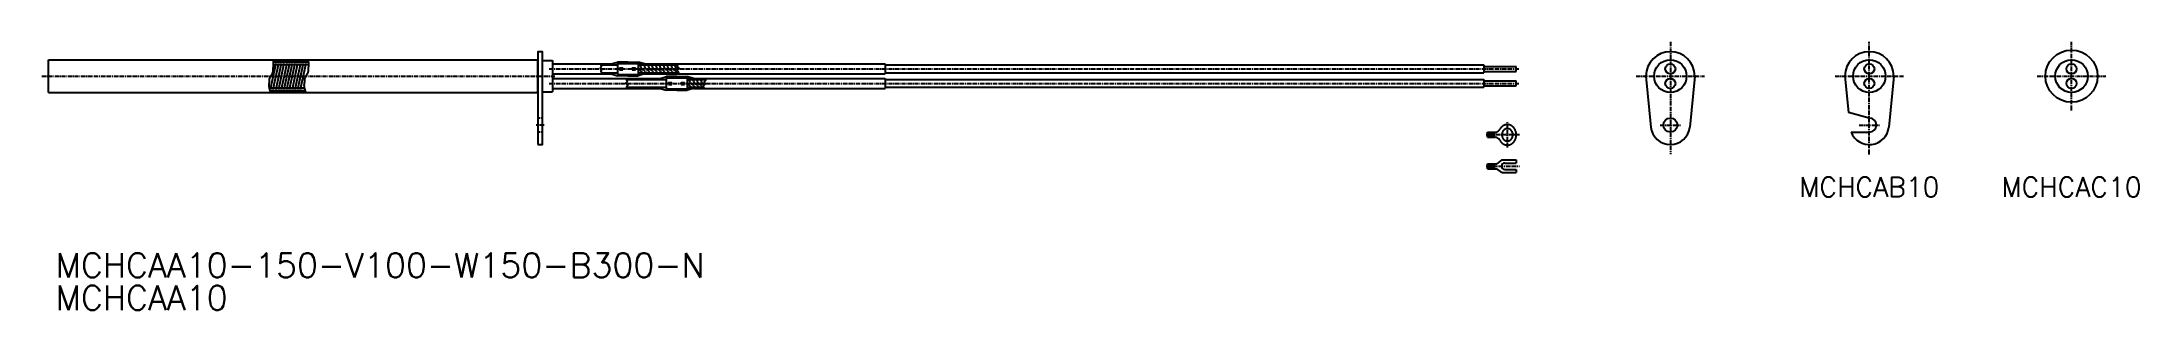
# Model space of a CAD drawing. Extents: x 33 to 676, y 165 to 247.
import ezdxf
from ezdxf.enums import TextEntityAlignment as Align

# ---------------------------------------------------------------- set-up
doc = ezdxf.new("R2010")
doc.units = 0
doc.linetypes.add('CENTER', pattern=[2, 1.25, -0.25, 0.25, -0.25])
doc.linetypes.add('DASHED', pattern=[0.75, 0.5, -0.25])
doc.layers.get('0').update_dxf_attribs({"linetype": 'CONTINUOUS'})
doc.layers.add('CENTER', color=1, linetype='CENTER')
doc.styles.get("Standard").update_dxf_attribs({"font": 'txt.shx', "bigfont": 'extfont.shx'})

msp = doc.modelspace()

# ---------------------------------------------------------------- linework, layer by layer
at = {"color": 7, "linetype": 'CONTINUOUS'}
for p, q in [((35.07, 231.52), (35.07, 241.52)), ((35.07, 241.52), (185.07, 241.52)), ((185.07, 231.52), (185.07, 241.52)), ((185.07, 232.52), (185.07, 240.52)), ((186.57, 241.29), (189.57, 241.29)), ((189.57, 241.29), (189.57, 231.74)), ((189.57, 240.29), (189.57, 232.74)), ((189.57, 240.27), (207.61, 240.27)), ((207.61, 240.27), (209.54, 240.82)), ((212.7, 240.82), (209.54, 240.82)), ((212.7, 240.82), (215.86, 240.82)), ((217.79, 240.27), (215.86, 240.82)), ((217.79, 240.27), (220.89, 240.27)), ((217.79, 240.27), (291.57, 240.27)), ((291.57, 240.27), (291.57, 237.19)), ((291.57, 239.94), (475.07, 239.94)), ((475.07, 239.94), (475.07, 237.53)), ((475.07, 239.5), (485.07, 239.5)), ((475.07, 237.97), (485.07, 237.97)), ((485.07, 237.97), (485.07, 239.5)), ((35.07, 231.52), (185.07, 231.52)), ((186.57, 231.74), (189.57, 231.74)), ((189.57, 237.19), (207.61, 237.19)), ((189.57, 235.84), (222.61, 235.84)), ((189.57, 232.76), (222.61, 232.76)), ((207.61, 237.19), (209.54, 236.64)), ((212.7, 236.64), (209.54, 236.64)), ((212.7, 236.64), (215.86, 236.64)), ((217.79, 237.19), (215.86, 236.64)), ((217.79, 237.19), (222.37, 237.19)), ((217.79, 237.19), (291.57, 237.19)), ((222.61, 235.84), (224.54, 236.39)), ((222.61, 232.76), (224.54, 232.21)), ((227.7, 236.39), (224.54, 236.39)), ((227.7, 232.21), (224.54, 232.21)), ((227.7, 236.39), (230.86, 236.39)), ((227.7, 232.21), (230.86, 232.21)), ((232.79, 235.84), (230.86, 236.39)), ((232.79, 232.76), (230.86, 232.21)), ((232.79, 235.84), (233.8, 235.84)), ((232.79, 235.84), (291.57, 235.84)), ((232.79, 232.76), (233.38, 232.76)), ((232.79, 232.76), (291.57, 232.76)), ((291.57, 237.53), (475.07, 237.53)), ((291.57, 235.84), (291.57, 232.76)), ((291.57, 235.5), (475.07, 235.5)), ((291.57, 233.09), (475.07, 233.09)), ((475.07, 235.5), (475.07, 233.09)), ((475.07, 235.06), (485.07, 235.06)), ((475.07, 233.53), (485.07, 233.53)), ((485.07, 233.53), (485.07, 235.06)), ((524.79, 236.52), (526.32, 220.92)), ((539.79, 236.52), (538.26, 220.92)), ((585.76, 236.52), (586.87, 225.39)), ((600.83, 236.52), (599.26, 220.92)), ((593.29, 223.67), (586.87, 225.39)), ((476.23, 219.29), (478.63, 219.29)), ((476.23, 217.76), (476.23, 219.29)), ((478.29, 218.85), (476.23, 218.85)), ((478.29, 219.29), (478.29, 217.76)), ((480, 220.17), (480.09, 220.34)), ((587.69, 219.37), (593.29, 219.37)), ((478.29, 218.2), (476.23, 218.2)), ((476.23, 217.76), (478.63, 217.76)), ((480, 216.88), (480.09, 216.71)), ((476.23, 208.12), (476.23, 209.66)), ((476.23, 209.66), (479.08, 209.66)), ((478.29, 209.21), (476.23, 209.21)), ((478.29, 208.57), (476.23, 208.57)), ((476.23, 208.12), (479.08, 208.12)), ((478.29, 209.66), (478.29, 208.12)), ((480.65, 210.81), (479.08, 209.66)), ((480.65, 206.97), (479.08, 208.12)), ((480.65, 210.81), (485.06, 210.81)), ((480.65, 206.97), (485.06, 206.97)), ((481.51, 209.87), (485.06, 209.87)), ((481.51, 207.91), (485.06, 207.91)), ((485.06, 210.81), (485.06, 209.87)), ((485.06, 207.91), (485.06, 206.97))]:
    msp.add_line(p, q, dxfattribs=at)
at = {"color": 3, "linetype": 'CONTINUOUS'}
for p, q in [((103.16, 232.56), (104.87, 240.53)), ((103.93, 240.95), (114.73, 240.95)), ((103.98, 240.13), (114.72, 240.13)), ((103.99, 232.52), (105.7, 240.53)), ((104.83, 232.52), (106.54, 240.53)), ((105.66, 232.52), (107.37, 240.53)), ((106.51, 232.56), (108.21, 240.53)), ((107.34, 232.52), (109.04, 240.53)), ((108.17, 232.52), (109.88, 240.53)), ((109.01, 232.52), (110.72, 240.53)), ((109.84, 232.52), (111.55, 240.53)), ((110.68, 232.53), (112.39, 240.53)), ((111.51, 232.52), (113.22, 240.53)), ((112.35, 232.52), (114.06, 240.53)), ((204.36, 239.94), (209.57, 239.94)), ((204.56, 240.22), (204.62, 240.27)), ((209.57, 238.73), (209.57, 240.39)), ((209.57, 240.39), (215.83, 240.39)), ((209.57, 237.07), (209.57, 238.73)), ((210.17, 238.73), (210.17, 239.03)), ((210.17, 239.03), (211.2, 239.03)), ((210.17, 238.43), (210.17, 238.73)), ((210.17, 238.43), (211.2, 238.43)), ((211.2, 238.73), (211.2, 239.03)), ((211.2, 238.43), (211.2, 238.73)), ((214.04, 238.73), (214.04, 239.03)), ((214.04, 239.03), (215.07, 239.03)), ((214.04, 238.43), (214.04, 238.73)), ((214.04, 238.43), (215.07, 238.43)), ((215.07, 238.73), (215.07, 239.03)), ((215.07, 238.43), (215.07, 238.73)), ((215.83, 240.39), (215.83, 237.07)), ((217.43, 239.94), (215.83, 240.39)), ((215.83, 239.94), (227.89, 239.94)), ((215.84, 238.93), (215.93, 238.59)), ((215.93, 238.59), (216.21, 238.51)), ((216.21, 238.51), (216.93, 239.04)), ((217.05, 237.53), (216.21, 238.51)), ((216.6, 239.74), (216.25, 239.94)), ((216.71, 239.25), (216.6, 239.74)), ((217.02, 238.93), (216.71, 239.25)), ((217.02, 238.93), (217.11, 238.59)), ((217.11, 238.59), (217.39, 238.51)), ((217.39, 238.51), (218.11, 239.04)), ((217.95, 237.98), (217.41, 238.53)), ((217.79, 239.74), (217.44, 239.94)), ((217.89, 239.25), (217.79, 239.74)), ((218.2, 238.93), (217.89, 239.25)), ((217.95, 237.98), (218.15, 237.59)), ((218.2, 238.93), (218.29, 238.59)), ((218.29, 238.59), (218.57, 238.51)), ((218.57, 238.51), (219.29, 239.04)), ((219.14, 237.98), (218.59, 238.53)), ((218.97, 239.74), (218.62, 239.94)), ((219.08, 239.25), (218.97, 239.74)), ((219.39, 238.93), (219.08, 239.25)), ((219.14, 237.98), (219.34, 237.59)), ((219.38, 238.93), (219.47, 238.59)), ((219.47, 238.59), (219.75, 238.51)), ((219.75, 238.51), (220.48, 239.04)), ((220.32, 237.98), (219.78, 238.53)), ((220.15, 239.74), (219.8, 239.94)), ((220.26, 239.25), (220.15, 239.74)), ((220.57, 238.93), (220.26, 239.25)), ((220.32, 237.98), (220.52, 237.59)), ((220.56, 238.93), (220.66, 238.59)), ((220.66, 238.59), (220.93, 238.51)), ((220.93, 238.51), (221.66, 239.04)), ((221.5, 237.98), (220.96, 238.53)), ((221.33, 239.74), (220.98, 239.94)), ((221.44, 239.25), (221.33, 239.74)), ((221.75, 238.93), (221.44, 239.25)), ((221.5, 237.98), (221.7, 237.59)), ((221.75, 238.93), (221.84, 238.59)), ((221.84, 238.59), (222.11, 238.51)), ((222.11, 238.51), (222.84, 239.04)), ((222.68, 237.98), (222.14, 238.53)), ((222.51, 239.74), (222.16, 239.94)), ((222.62, 239.25), (222.51, 239.74)), ((222.93, 238.93), (222.62, 239.25)), ((222.68, 237.98), (222.88, 237.59)), ((222.93, 238.93), (223.02, 238.59)), ((223.02, 238.59), (223.3, 238.51)), ((223.3, 238.51), (224.02, 239.04)), ((223.86, 237.98), (223.32, 238.53)), ((223.7, 239.74), (223.34, 239.94)), ((223.8, 239.25), (223.7, 239.74)), ((224.11, 238.93), (223.8, 239.25)), ((223.86, 237.98), (224.06, 237.59)), ((224.11, 238.93), (224.2, 238.59)), ((224.2, 238.59), (224.48, 238.51)), ((224.48, 238.51), (225.2, 239.04)), ((225.04, 237.98), (224.5, 238.53)), ((224.88, 239.74), (224.53, 239.94)), ((224.98, 239.25), (224.88, 239.74)), ((225.29, 238.93), (224.98, 239.25)), ((225.04, 237.98), (225.24, 237.59)), ((225.29, 238.93), (225.38, 238.59)), ((225.38, 238.59), (225.66, 238.51)), ((225.66, 238.51), (226.38, 239.04)), ((226.23, 237.98), (225.68, 238.53)), ((226.06, 239.74), (225.71, 239.94)), ((226.17, 239.25), (226.06, 239.74)), ((226.48, 238.93), (226.17, 239.25)), ((226.23, 237.98), (226.43, 237.59)), ((226.47, 238.93), (226.56, 238.59)), ((226.56, 238.59), (226.84, 238.51)), ((226.84, 238.51), (227.57, 239.04)), ((227.41, 237.98), (226.87, 238.53)), ((227.24, 239.74), (226.89, 239.94)), ((227.35, 239.25), (227.24, 239.74)), ((227.96, 238.62), (227.35, 239.25)), ((227.41, 237.98), (227.61, 237.59)), ((228.15, 240.17), (228.3, 240.27)), ((102.71, 232.9), (113.51, 232.9)), ((102.96, 232.08), (113.74, 232.08)), ((204.2, 237.19), (204.24, 237.22)), ((204.58, 237.53), (209.57, 237.53)), ((209.57, 237.07), (215.83, 237.07)), ((212.27, 235.5), (224.57, 235.5)), ((212.28, 233.09), (224.57, 233.09)), ((212.41, 232.76), (212.38, 232.82)), ((212.62, 235.77), (212.73, 235.84)), ((215.83, 237.53), (228.15, 237.53)), ((217.43, 237.53), (215.83, 237.07)), ((218.09, 237.53), (218.15, 237.59)), ((218.23, 237.53), (218.11, 237.67)), ((219.27, 237.53), (219.34, 237.59)), ((219.42, 237.53), (219.3, 237.67)), ((220.45, 237.53), (220.52, 237.59)), ((220.6, 237.53), (220.48, 237.67)), ((221.63, 237.53), (221.7, 237.59)), ((221.78, 237.53), (221.66, 237.67)), ((222.82, 237.53), (222.88, 237.59)), ((222.96, 237.53), (222.84, 237.67)), ((224, 237.53), (224.06, 237.59)), ((224.14, 237.53), (224.02, 237.67)), ((224.57, 234.3), (224.57, 235.96)), ((224.57, 235.96), (230.83, 235.96)), ((224.57, 232.64), (224.57, 234.3)), ((224.57, 232.64), (230.83, 232.64)), ((225.17, 234.3), (225.17, 234.6)), ((225.17, 234.6), (226.2, 234.6)), ((225.17, 234), (225.17, 234.3)), ((225.17, 234), (226.2, 234)), ((225.18, 237.53), (225.24, 237.59)), ((225.32, 237.53), (225.2, 237.67)), ((226.2, 234.3), (226.2, 234.6)), ((226.2, 234), (226.2, 234.3)), ((226.36, 237.53), (226.43, 237.59)), ((226.51, 237.53), (226.39, 237.67)), ((227.54, 237.53), (227.61, 237.59)), ((227.69, 237.53), (227.57, 237.67)), ((227.85, 237.19), (227.88, 237.22)), ((229.04, 234.3), (229.04, 234.6)), ((229.04, 234.6), (230.07, 234.6)), ((229.04, 234), (229.04, 234.3)), ((229.04, 234), (230.07, 234)), ((230.07, 234.3), (230.07, 234.6)), ((230.07, 234), (230.07, 234.3)), ((232.43, 235.5), (230.83, 235.96)), ((230.83, 235.96), (230.83, 232.64)), ((230.83, 235.5), (236.25, 235.5)), ((232.43, 233.09), (230.83, 232.64)), ((230.83, 233.09), (235.83, 233.09)), ((230.84, 234.49), (230.93, 234.16)), ((230.93, 234.16), (231.21, 234.08)), ((231.21, 234.08), (231.93, 234.61)), ((232.05, 233.09), (231.21, 234.08)), ((231.6, 235.3), (231.25, 235.5)), ((231.71, 234.81), (231.6, 235.3)), ((232.02, 234.5), (231.71, 234.81)), ((232.02, 234.49), (232.11, 234.16)), ((232.11, 234.16), (232.39, 234.08)), ((232.39, 234.08), (233.11, 234.61)), ((232.95, 233.54), (232.41, 234.1)), ((232.79, 235.3), (232.44, 235.5)), ((232.89, 234.81), (232.79, 235.3)), ((233.2, 234.5), (232.89, 234.81)), ((232.95, 233.54), (233.15, 233.16)), ((233.09, 233.09), (233.15, 233.16)), ((233.23, 233.09), (233.11, 233.24)), ((233.2, 234.49), (233.29, 234.16)), ((233.29, 234.16), (233.57, 234.08)), ((233.57, 234.08), (234.29, 234.61)), ((234.14, 233.54), (233.59, 234.1)), ((233.97, 235.3), (233.62, 235.5)), ((234.08, 234.81), (233.97, 235.3)), ((234.39, 234.5), (234.08, 234.81)), ((234.14, 233.54), (234.34, 233.16)), ((234.27, 233.09), (234.34, 233.16)), ((234.42, 233.09), (234.3, 233.24)), ((234.38, 234.49), (234.47, 234.16)), ((234.47, 234.16), (234.75, 234.08)), ((234.75, 234.08), (235.48, 234.61)), ((235.32, 233.54), (234.78, 234.1)), ((235.15, 235.3), (234.8, 235.5)), ((235.26, 234.81), (235.15, 235.3)), ((235.57, 234.5), (235.26, 234.81)), ((235.32, 233.54), (235.52, 233.16)), ((235.45, 233.09), (235.52, 233.16)), ((235.6, 233.09), (235.48, 233.24)), ((235.56, 234.49), (235.66, 234.16)), ((235.66, 234.16), (235.93, 234.08)), ((235.93, 234.08), (236.28, 234.33)), ((236.18, 233.87), (235.96, 234.1)), ((236.33, 235.3), (235.98, 235.5)), ((235.99, 232.89), (236.12, 232.74)), ((236.22, 235.75), (236.14, 235.84)), ((236.25, 235.5), (236.4, 235.5)), ((236.38, 235.07), (236.33, 235.3))]:
    msp.add_line(p, q, dxfattribs=at)
at = {"color": 3, "linetype": 'DASHED'}
for p, q in [((186.57, 223.67), (185.07, 223.67)), ((186.57, 219.37), (185.07, 219.37))]:
    msp.add_line(p, q, dxfattribs=at)
at = {"color": 7, "linetype": 'CONTINUOUS'}
msp.add_lwpolyline([(185.07, 215.52), (186.57, 215.52), (186.57, 244.02), (185.07, 244.02)], close=True, dxfattribs=at)
at = {"color": 3, "linetype": 'CONTINUOUS', "flags": 128}
for points in [[(204.56, 240.22), (204.53, 240.19), (204.5, 240.17), (204.47, 240.15), (204.45, 240.12), (204.42, 240.1), (204.4, 240.07), (204.39, 240.05), (204.37, 240.02), (204.36, 239.99), (204.36, 239.97), (204.36, 239.92), (204.37, 239.87), (204.39, 239.82), (204.41, 239.77), (204.44, 239.72), (204.47, 239.67), (204.5, 239.61), (204.52, 239.56), (204.53, 239.51), (204.53, 239.46), (204.51, 239.41), (204.49, 239.36), (204.45, 239.31), (204.41, 239.26), (204.37, 239.21), (204.33, 239.16), (204.29, 239.12), (204.26, 239.07), (204.24, 239.02), (204.24, 238.98), (204.25, 238.93), (204.28, 238.88), (204.32, 238.83), (204.37, 238.79), (204.42, 238.74), (204.47, 238.69), (204.52, 238.64), (204.56, 238.59), (204.59, 238.54), (204.6, 238.49), (204.59, 238.44), (204.57, 238.4), (204.55, 238.36), (204.52, 238.32), (204.49, 238.27), (204.46, 238.23), (204.44, 238.19), (204.41, 238.14), (204.4, 238.1), (204.4, 238.06), (204.4, 238.02), (204.42, 237.98), (204.44, 237.95), (204.46, 237.91), (204.49, 237.88), (204.52, 237.84), (204.55, 237.8), (204.57, 237.77), (204.59, 237.73), (204.61, 237.7), (204.62, 237.65), (204.61, 237.6), (204.59, 237.55), (204.56, 237.5), (204.52, 237.46), (204.48, 237.41), (204.42, 237.36), (204.36, 237.31), (204.3, 237.27), (204.24, 237.22)], [(228.15, 240.17), (228.1, 240.13), (228.05, 240.08), (228, 240.04), (227.95, 240), (227.91, 239.95), (227.87, 239.91), (227.84, 239.87), (227.82, 239.82), (227.8, 239.78), (227.8, 239.73), (227.82, 239.66), (227.85, 239.59), (227.9, 239.52), (227.96, 239.45), (228.03, 239.38), (228.09, 239.31), (228.15, 239.24), (228.19, 239.17), (228.23, 239.09), (228.24, 239.02), (228.22, 238.95), (228.19, 238.89), (228.14, 238.82), (228.08, 238.75), (228.02, 238.68), (227.95, 238.61), (227.89, 238.55), (227.85, 238.48), (227.81, 238.41), (227.8, 238.34), (227.81, 238.28), (227.83, 238.21), (227.87, 238.15), (227.92, 238.08), (227.98, 238.01), (228.03, 237.95), (228.09, 237.88), (228.13, 237.82), (228.16, 237.75), (228.18, 237.69), (228.18, 237.64), (228.17, 237.59), (228.15, 237.55), (228.13, 237.5), (228.1, 237.45), (228.06, 237.41), (228.02, 237.36), (227.98, 237.32), (227.93, 237.27), (227.88, 237.22)], [(212.62, 235.77), (212.56, 235.74), (212.5, 235.71), (212.45, 235.67), (212.4, 235.64), (212.36, 235.6), (212.32, 235.56), (212.28, 235.52), (212.26, 235.48), (212.25, 235.44), (212.24, 235.4), (212.25, 235.35), (212.26, 235.3), (212.29, 235.25), (212.32, 235.2), (212.35, 235.15), (212.38, 235.1), (212.41, 235.04), (212.43, 234.99), (212.44, 234.94), (212.44, 234.89), (212.43, 234.83), (212.4, 234.78), (212.36, 234.72), (212.32, 234.67), (212.27, 234.62), (212.22, 234.57), (212.18, 234.52), (212.14, 234.46), (212.12, 234.41), (212.1, 234.36), (212.11, 234.3), (212.15, 234.23), (212.21, 234.16), (212.27, 234.09), (212.35, 234.02), (212.42, 233.95), (212.49, 233.88), (212.55, 233.81), (212.58, 233.75), (212.59, 233.68), (212.58, 233.63), (212.56, 233.59), (212.53, 233.55), (212.5, 233.5), (212.46, 233.46), (212.42, 233.42), (212.38, 233.37), (212.34, 233.32), (212.31, 233.28), (212.29, 233.23), (212.28, 233.19), (212.28, 233.15), (212.28, 233.11), (212.28, 233.07), (212.29, 233.03), (212.31, 232.99), (212.32, 232.94), (212.34, 232.9), (212.36, 232.86), (212.38, 232.82)], [(236.22, 235.75), (236.27, 235.69), (236.31, 235.64), (236.35, 235.58), (236.39, 235.52), (236.42, 235.46), (236.45, 235.41), (236.47, 235.35), (236.48, 235.3), (236.47, 235.25), (236.46, 235.2), (236.44, 235.15), (236.41, 235.1), (236.37, 235.05), (236.32, 235.01), (236.28, 234.96), (236.23, 234.91), (236.19, 234.87), (236.16, 234.82), (236.13, 234.77), (236.12, 234.72), (236.12, 234.67), (236.13, 234.61), (236.15, 234.56), (236.18, 234.5), (236.21, 234.44), (236.24, 234.39), (236.27, 234.33), (236.3, 234.27), (236.32, 234.22), (236.33, 234.16), (236.32, 234.08), (236.28, 233.99), (236.22, 233.91), (236.14, 233.83), (236.06, 233.76), (235.97, 233.68), (235.89, 233.6), (235.82, 233.53), (235.77, 233.45), (235.75, 233.37), (235.74, 233.32), (235.75, 233.28), (235.76, 233.23), (235.78, 233.18), (235.81, 233.13), (235.84, 233.09), (235.87, 233.04), (235.91, 232.99), (235.95, 232.94), (235.99, 232.89)]]:
    msp.add_lwpolyline(points, dxfattribs=at)
at = {"color": 3, "linetype": 'CONTINUOUS'}
for points in [[(103.87, 241.52, 0), (103.87, 241.47, 0), (103.88, 241.43, 0), (103.88, 241.38, 0), (103.89, 241.34, 0), (103.89, 241.29, 0), (103.9, 241.25, 0), (103.9, 241.2, 0), (103.91, 241.16, 0), (103.91, 241.11, 0), (103.92, 241.07, 0), (103.92, 241.02, 0), (103.93, 240.98, 0), (103.93, 240.93, 0), (103.94, 240.89, 0), (103.94, 240.84, 0), (103.94, 240.8, 0), (103.95, 240.76, 0), (103.95, 240.71, 0), (103.96, 240.67, 0), (103.96, 240.62, 0), (103.96, 240.58, 0), (103.96, 240.53, 0), (103.97, 240.49, 0), (103.97, 240.44, 0), (103.97, 240.4, 0), (103.97, 240.36, 0), (103.98, 240.31, 0), (103.98, 240.27, 0), (103.98, 240.22, 0), (103.98, 240.18, 0), (103.98, 240.14, 0), (103.98, 240.09, 0), (103.98, 240.05, 0), (103.98, 240.01, 0), (103.98, 239.96, 0), (103.98, 239.92, 0), (103.98, 239.87, 0), (103.98, 239.83, 0), (103.98, 239.79, 0), (103.97, 239.74, 0), (103.97, 239.7, 0), (103.97, 239.66, 0), (103.97, 239.62, 0), (103.96, 239.57, 0), (103.96, 239.53, 0), (103.95, 239.49, 0), (103.95, 239.44, 0), (103.94, 239.4, 0), (103.94, 239.36, 0), (103.93, 239.32, 0), (103.93, 239.27, 0), (103.92, 239.23, 0), (103.91, 239.19, 0), (103.9, 239.15, 0), (103.89, 239.11, 0), (103.89, 238.06, 0), (103.88, 238.02, 0), (103.87, 237.98, 0), (103.86, 237.94, 0), (103.84, 237.9, 0), (103.83, 237.86, 0), (103.82, 237.82, 0), (103.81, 237.78, 0), (103.79, 237.74, 0), (103.78, 237.69, 0), (103.77, 237.65, 0), (103.75, 237.61, 0), (103.74, 237.57, 0), (103.72, 237.53, 0), (103.7, 237.49, 0), (103.68, 237.45, 0), (103.67, 237.41, 0), (103.65, 237.37, 0), (103.63, 237.33, 0), (103.61, 237.3, 0), (103.59, 237.26, 0), (103.57, 237.22, 0), (103.55, 237.18, 0), (103.53, 237.14, 0), (103.51, 237.1, 0), (103.49, 237.06, 0), (103.47, 237.02, 0), (103.45, 236.98, 0), (103.43, 236.94, 0), (103.4, 236.9, 0), (103.38, 236.87, 0), (103.36, 236.83, 0), (103.34, 236.79, 0), (103.32, 236.75, 0), (103.29, 236.71, 0), (103.27, 236.67, 0), (103.25, 236.63, 0), (103.23, 236.6, 0), (103.21, 236.56, 0), (103.18, 236.52, 0), (103.16, 236.48, 0), (103.14, 236.44, 0), (103.12, 236.4, 0), (103.1, 236.36, 0), (103.07, 236.33, 0), (103.05, 236.29, 0), (103.03, 236.25, 0), (103.01, 236.21, 0), (102.99, 236.17, 0), (102.97, 236.13, 0), (102.95, 236.09, 0), (102.93, 236.06, 0), (102.91, 236.02, 0), (102.89, 235.98, 0), (102.87, 235.94, 0), (102.86, 235.9, 0), (102.84, 235.86, 0), (102.82, 235.82, 0), (102.81, 235.78, 0), (102.79, 235.74, 0), (102.77, 235.7, 0), (102.76, 235.66, 0), (102.74, 234.63, 0), (102.73, 234.59, 0), (102.72, 234.55, 0), (102.71, 234.51, 0), (102.69, 234.47, 0), (102.68, 234.43, 0), (102.67, 234.39, 0), (102.66, 234.35, 0), (102.65, 234.31, 0), (102.65, 234.27, 0), (102.64, 234.22, 0), (102.63, 234.18, 0), (102.63, 234.14, 0), (102.62, 234.1, 0), (102.62, 234.06, 0), (102.61, 234.02, 0), (102.61, 233.98, 0), (102.61, 233.94, 0), (102.6, 233.9, 0), (102.6, 233.85, 0), (102.6, 233.81, 0), (102.6, 233.77, 0), (102.6, 233.73, 0), (102.6, 233.69, 0), (102.6, 233.65, 0), (102.61, 233.6, 0), (102.61, 233.56, 0), (102.61, 233.52, 0), (102.62, 233.48, 0), (102.62, 233.43, 0), (102.62, 233.39, 0), (102.63, 233.35, 0), (102.63, 233.31, 0), (102.64, 233.26, 0), (102.65, 233.22, 0), (102.65, 233.18, 0), (102.66, 233.14, 0), (102.67, 233.09, 0), (102.68, 233.05, 0), (102.69, 233.01, 0), (102.7, 232.96, 0), (102.7, 232.92, 0), (102.71, 232.88, 0), (102.72, 232.83, 0), (102.73, 232.79, 0), (102.75, 232.75, 0), (102.76, 232.7, 0), (102.77, 232.66, 0), (102.78, 232.62, 0), (102.79, 232.57, 0), (102.8, 232.53, 0), (102.82, 232.48, 0), (102.83, 232.44, 0), (102.84, 232.4, 0), (102.85, 232.35, 0), (102.87, 232.31, 0), (102.88, 232.27, 0), (102.9, 232.22, 0), (102.91, 232.18, 0), (102.92, 232.13, 0), (102.94, 232.09, 0), (102.95, 232.05, 0), (102.97, 232, 0), (102.98, 231.96, 0), (103, 231.91, 0), (103.01, 231.87, 0), (103.03, 231.82, 0), (103.04, 231.78, 0), (103.06, 231.74, 0), (103.07, 231.69, 0), (103.09, 231.65, 0), (103.1, 231.6, 0), (103.12, 231.56, 0), (103.13, 231.52, 0)], [(114.67, 241.52, 0), (114.67, 241.47, 0), (114.68, 241.43, 0), (114.68, 241.38, 0), (114.69, 241.34, 0), (114.69, 241.29, 0), (114.7, 241.25, 0), (114.7, 241.2, 0), (114.71, 241.16, 0), (114.71, 241.11, 0), (114.72, 241.07, 0), (114.72, 241.02, 0), (114.73, 240.98, 0), (114.73, 240.93, 0), (114.73, 240.89, 0), (114.74, 240.84, 0), (114.74, 240.8, 0), (114.75, 240.76, 0), (114.75, 240.71, 0), (114.75, 240.67, 0), (114.76, 240.62, 0), (114.76, 240.58, 0), (114.76, 240.53, 0), (114.77, 240.49, 0), (114.77, 240.44, 0), (114.77, 240.4, 0), (114.77, 240.36, 0), (114.77, 240.31, 0), (114.78, 240.27, 0), (114.78, 240.22, 0), (114.78, 240.18, 0), (114.78, 240.14, 0), (114.78, 240.09, 0), (114.78, 240.05, 0), (114.78, 240.01, 0), (114.78, 239.96, 0), (114.78, 239.92, 0), (114.78, 239.87, 0), (114.78, 239.83, 0), (114.78, 239.79, 0), (114.77, 239.74, 0), (114.77, 239.7, 0), (114.77, 239.66, 0), (114.76, 239.62, 0), (114.76, 239.57, 0), (114.76, 239.53, 0), (114.75, 239.49, 0), (114.75, 239.44, 0), (114.74, 239.4, 0), (114.74, 239.36, 0), (114.73, 239.32, 0), (114.72, 239.27, 0), (114.72, 239.23, 0), (114.71, 239.19, 0), (114.7, 239.15, 0), (114.69, 239.11, 0), (114.68, 238.06, 0), (114.67, 238.02, 0), (114.66, 237.98, 0), (114.65, 237.94, 0), (114.64, 237.9, 0), (114.63, 237.86, 0), (114.62, 237.82, 0), (114.61, 237.78, 0), (114.59, 237.74, 0), (114.58, 237.69, 0), (114.56, 237.65, 0), (114.55, 237.61, 0), (114.53, 237.57, 0), (114.52, 237.53, 0), (114.5, 237.49, 0), (114.48, 237.45, 0), (114.47, 237.41, 0), (114.45, 237.37, 0), (114.43, 237.33, 0), (114.41, 237.3, 0), (114.39, 237.26, 0), (114.37, 237.22, 0), (114.35, 237.18, 0), (114.33, 237.14, 0), (114.31, 237.1, 0), (114.29, 237.06, 0), (114.27, 237.02, 0), (114.25, 236.98, 0), (114.22, 236.94, 0), (114.2, 236.9, 0), (114.18, 236.87, 0), (114.16, 236.83, 0), (114.14, 236.79, 0), (114.12, 236.75, 0), (114.09, 236.71, 0), (114.07, 236.67, 0), (114.05, 236.63, 0), (114.03, 236.6, 0), (114, 236.56, 0), (113.98, 236.52, 0), (113.96, 236.48, 0), (113.94, 236.44, 0), (113.92, 236.4, 0), (113.89, 236.36, 0), (113.87, 236.33, 0), (113.85, 236.29, 0), (113.83, 236.25, 0), (113.81, 236.21, 0), (113.79, 236.17, 0), (113.77, 236.13, 0), (113.75, 236.09, 0), (113.73, 236.06, 0), (113.71, 236.02, 0), (113.69, 235.98, 0), (113.67, 235.94, 0), (113.66, 235.9, 0), (113.64, 235.86, 0), (113.62, 235.82, 0), (113.6, 235.78, 0), (113.59, 235.74, 0), (113.57, 235.7, 0), (113.56, 235.66, 0), (113.54, 234.63, 0), (113.53, 234.59, 0), (113.52, 234.55, 0), (113.5, 234.51, 0), (113.49, 234.47, 0), (113.48, 234.43, 0), (113.47, 234.39, 0), (113.46, 234.35, 0), (113.45, 234.31, 0), (113.44, 234.27, 0), (113.44, 234.22, 0), (113.43, 234.18, 0), (113.42, 234.14, 0), (113.42, 234.1, 0), (113.41, 234.06, 0), (113.41, 234.02, 0), (113.41, 233.98, 0), (113.4, 233.94, 0), (113.4, 233.9, 0), (113.4, 233.85, 0), (113.4, 233.81, 0), (113.4, 233.77, 0), (113.4, 233.73, 0), (113.4, 233.69, 0), (113.4, 233.65, 0), (113.4, 233.6, 0), (113.41, 233.56, 0), (113.41, 233.52, 0), (113.41, 233.48, 0), (113.42, 233.43, 0), (113.42, 233.39, 0), (113.43, 233.35, 0), (113.43, 233.31, 0), (113.44, 233.26, 0), (113.45, 233.22, 0), (113.45, 233.18, 0), (113.46, 233.14, 0), (113.47, 233.09, 0), (113.48, 233.05, 0), (113.48, 233.01, 0), (113.49, 232.96, 0), (113.5, 232.92, 0), (113.51, 232.88, 0), (113.52, 232.83, 0), (113.53, 232.79, 0), (113.54, 232.75, 0), (113.55, 232.7, 0), (113.57, 232.66, 0), (113.58, 232.62, 0), (113.59, 232.57, 0), (113.6, 232.53, 0), (113.61, 232.48, 0), (113.63, 232.44, 0), (113.64, 232.4, 0), (113.65, 232.35, 0), (113.67, 232.31, 0), (113.68, 232.27, 0), (113.69, 232.22, 0), (113.71, 232.18, 0), (113.72, 232.13, 0), (113.74, 232.09, 0), (113.75, 232.05, 0), (113.76, 232, 0), (113.78, 231.96, 0), (113.79, 231.91, 0), (113.81, 231.87, 0), (113.82, 231.82, 0), (113.84, 231.78, 0), (113.85, 231.74, 0), (113.87, 231.69, 0), (113.88, 231.65, 0), (113.9, 231.6, 0), (113.91, 231.56, 0), (113.93, 231.52, 0)]]:
    msp.add_polyline3d(points, dxfattribs=at)
at = {"color": 7, "linetype": 'CONTINUOUS'}
for points in [[(480.09, 216.71, 0), (480.16, 216.61, 0), (480.22, 216.52, 0), (480.29, 216.42, 0), (480.37, 216.33, 0), (480.45, 216.25, 0), (480.53, 216.16, 0), (480.61, 216.08, 0), (480.69, 216.01, 0), (480.78, 215.93, 0), (480.87, 215.87, 0), (480.96, 215.8, 0), (481.06, 215.74, 0), (481.16, 215.69, 0), (481.25, 215.64, 0), (481.35, 215.59, 0), (481.46, 215.55, 0), (481.56, 215.51, 0), (481.66, 215.48, 0), (481.77, 215.45, 0), (481.88, 215.43, 0), (481.98, 215.41, 0), (482.09, 215.4, 0), (482.2, 215.39, 0), (482.31, 215.39, 0), (482.41, 215.39, 0), (482.52, 215.39, 0), (482.63, 215.4, 0), (482.74, 215.42, 0), (482.84, 215.44, 0), (482.95, 215.47, 0), (483.05, 215.5, 0), (483.16, 215.53, 0), (483.26, 215.57, 0), (483.36, 215.62, 0), (483.46, 215.67, 0), (483.56, 215.72, 0), (483.65, 215.78, 0), (483.75, 215.84, 0), (483.84, 215.91, 0), (483.93, 215.98, 0), (484.01, 216.05, 0), (484.1, 216.13, 0), (484.18, 216.21, 0), (484.26, 216.3, 0), (484.33, 216.38, 0), (484.4, 216.48, 0), (484.47, 216.57, 0), (484.54, 216.67, 0), (484.6, 216.77, 0), (484.66, 216.88, 0), (484.71, 216.98, 0), (484.76, 217.09, 0), (484.81, 217.2, 0), (484.85, 217.32, 0), (484.89, 217.43, 0), (484.93, 217.55, 0), (484.96, 217.67, 0), (484.99, 217.79, 0), (485.01, 217.91, 0), (485.03, 218.03, 0), (485.05, 218.15, 0), (485.06, 218.28, 0), (485.06, 218.4, 0), (485.07, 218.52, 0), (485.06, 218.65, 0), (485.06, 218.77, 0), (485.05, 218.9, 0), (485.03, 219.02, 0), (485.01, 219.14, 0), (484.99, 219.26, 0), (484.96, 219.38, 0), (484.93, 219.5, 0), (484.89, 219.62, 0), (484.85, 219.73, 0), (484.81, 219.84, 0), (484.76, 219.96, 0), (484.71, 220.07, 0), (484.66, 220.17, 0), (484.6, 220.28, 0), (484.54, 220.38, 0), (484.47, 220.48, 0), (484.4, 220.57, 0), (484.33, 220.66, 0), (484.26, 220.75, 0), (484.18, 220.84, 0), (484.1, 220.92, 0), (484.01, 221, 0), (483.93, 221.07, 0), (483.84, 221.14, 0), (483.75, 221.21, 0), (483.65, 221.27, 0), (483.56, 221.33, 0), (483.46, 221.38, 0), (483.36, 221.43, 0), (483.26, 221.48, 0), (483.16, 221.52, 0), (483.05, 221.55, 0), (482.95, 221.58, 0), (482.84, 221.61, 0), (482.74, 221.63, 0), (482.63, 221.64, 0), (482.52, 221.66, 0), (482.41, 221.66, 0), (482.31, 221.66, 0), (482.2, 221.66, 0), (482.09, 221.65, 0), (481.98, 221.64, 0), (481.88, 221.62, 0), (481.77, 221.6, 0), (481.66, 221.57, 0), (481.56, 221.54, 0), (481.46, 221.5, 0), (481.35, 221.46, 0), (481.25, 221.41, 0), (481.16, 221.36, 0), (481.06, 221.31, 0), (480.96, 221.25, 0), (480.87, 221.18, 0), (480.78, 221.11, 0), (480.69, 221.04, 0), (480.61, 220.97, 0), (480.53, 220.89, 0), (480.45, 220.8, 0), (480.37, 220.72, 0), (480.29, 220.63, 0), (480.22, 220.53, 0), (480.16, 220.44, 0), (480.09, 220.34, 0)], [(482.33, 216.6, 0), (482.41, 216.6, 0), (482.49, 216.61, 0), (482.57, 216.62, 0), (482.65, 216.64, 0), (482.74, 216.66, 0), (482.81, 216.68, 0), (482.89, 216.71, 0), (482.97, 216.75, 0), (483.04, 216.79, 0), (483.12, 216.83, 0), (483.19, 216.87, 0), (483.26, 216.93, 0), (483.33, 216.98, 0), (483.39, 217.04, 0), (483.45, 217.1, 0), (483.51, 217.16, 0), (483.57, 217.23, 0), (483.62, 217.3, 0), (483.67, 217.38, 0), (483.72, 217.46, 0), (483.77, 217.54, 0), (483.81, 217.62, 0), (483.84, 217.7, 0), (483.88, 217.79, 0), (483.91, 217.88, 0), (483.93, 217.97, 0), (483.95, 218.06, 0), (483.97, 218.15, 0), (483.99, 218.24, 0), (484, 218.34, 0), (484, 218.43, 0), (484.01, 218.52, 0), (484, 218.62, 0), (484, 218.71, 0), (483.99, 218.81, 0), (483.97, 218.9, 0), (483.95, 218.99, 0), (483.93, 219.08, 0), (483.91, 219.17, 0), (483.88, 219.26, 0), (483.84, 219.35, 0), (483.81, 219.43, 0), (483.77, 219.51, 0), (483.72, 219.59, 0), (483.67, 219.67, 0), (483.62, 219.74, 0), (483.57, 219.82, 0), (483.51, 219.88, 0), (483.45, 219.95, 0), (483.39, 220.01, 0), (483.33, 220.07, 0), (483.26, 220.12, 0), (483.19, 220.17, 0), (483.12, 220.22, 0), (483.04, 220.26, 0), (482.97, 220.3, 0), (482.89, 220.34, 0), (482.81, 220.36, 0), (482.74, 220.39, 0), (482.65, 220.41, 0), (482.57, 220.43, 0), (482.49, 220.44, 0), (482.41, 220.45, 0), (482.33, 220.45, 0), (482.25, 220.45, 0), (482.16, 220.44, 0), (482.08, 220.43, 0), (482, 220.41, 0), (481.92, 220.39, 0), (481.84, 220.36, 0), (481.76, 220.34, 0), (481.69, 220.3, 0), (481.61, 220.26, 0), (481.54, 220.22, 0), (481.47, 220.17, 0), (481.4, 220.12, 0), (481.33, 220.07, 0), (481.26, 220.01, 0), (481.2, 219.95, 0), (481.14, 219.88, 0), (481.08, 219.82, 0), (481.03, 219.74, 0), (480.98, 219.67, 0), (480.93, 219.59, 0), (480.89, 219.51, 0), (480.85, 219.43, 0), (480.81, 219.35, 0), (480.78, 219.26, 0), (480.75, 219.17, 0), (480.72, 219.08, 0), (480.7, 218.99, 0), (480.68, 218.9, 0), (480.67, 218.81, 0), (480.66, 218.71, 0), (480.65, 218.62, 0), (480.65, 218.52, 0), (480.65, 218.43, 0), (480.66, 218.34, 0), (480.67, 218.24, 0), (480.68, 218.15, 0), (480.7, 218.06, 0), (480.72, 217.97, 0), (480.75, 217.88, 0), (480.78, 217.79, 0), (480.81, 217.7, 0), (480.85, 217.62, 0), (480.89, 217.54, 0), (480.93, 217.46, 0), (480.98, 217.38, 0), (481.03, 217.3, 0), (481.08, 217.23, 0), (481.14, 217.16, 0), (481.2, 217.1, 0), (481.26, 217.04, 0), (481.33, 216.98, 0), (481.4, 216.93, 0), (481.47, 216.87, 0), (481.54, 216.83, 0), (481.61, 216.79, 0), (481.69, 216.75, 0), (481.76, 216.71, 0), (481.84, 216.68, 0), (481.92, 216.66, 0), (482, 216.64, 0), (482.08, 216.62, 0), (482.16, 216.61, 0), (482.25, 216.6, 0), (482.33, 216.6, 0)]]:
    msp.add_polyline3d(points, dxfattribs=at)
for centre, radius in [((655.28, 236.52), 8), ((532.29, 236.52), 5), ((532.29, 238.73), 1.54), ((593.29, 236.52), 5), ((593.29, 238.73), 1.54), ((655.28, 236.52), 5), ((655.28, 238.73), 1.54), ((532.29, 234.3), 1.54), ((593.29, 234.3), 1.54), ((655.28, 234.3), 1.54), ((532.29, 221.52), 2.15)]:
    msp.add_circle(centre, radius, dxfattribs=at)
for centre, radius, start, end in [((532.29, 236.52), 7.5, 0, 180), ((593.29, 236.52), 7.5, 0, 180), ((478.62, 220.8), 1.51, 270.23789, 335.37106), ((532.29, 221.52), 6, 185.73917, 354.26083), ((593.29, 221.52), 6, 200.99788, 354.26083), ((593.29, 221.52), 2.15, 270, 90), ((478.62, 216.25), 1.51, 24.62894, 89.76211), ((481.51, 208.89), 0.976, 90, 270)]:
    msp.add_arc(centre, radius, start, end, dxfattribs=at)
at = {"layer": 'CENTER', "color": 1, "linetype": 'CENTER'}
for p, q in [((532.29, 247.02), (532.29, 212.55)), ((593.29, 212.52), (593.29, 247.02)), ((655.28, 226.02), (655.28, 247.02)), ((188.57, 238.73), (486.07, 238.73)), ((33.07, 236.52), (190.57, 236.52)), ((188.57, 234.3), (486.07, 234.3)), ((521.79, 236.52), (542.79, 236.52)), ((582.79, 236.52), (603.79, 236.52)), ((644.78, 236.52), (665.78, 236.52)), ((187.07, 221.52), (184.57, 221.52)), ((482.33, 214.67), (482.33, 222.64)), ((529.14, 221.52), (535.44, 221.52)), ((590.14, 221.52), (596.44, 221.52)), ((486.07, 218.52), (475.83, 218.52)), ((475.83, 208.89), (486.07, 208.89))]:
    msp.add_line(p, q, dxfattribs=at)

# ---------------------------------------------------------------- texts
at = {"color": 7, "linetype": 'CONTINUOUS'}
for s, p in [('MCHCAB10', (593.29, 202.52)), ('MCHCAC10', (655.28, 202.52))]:
    msp.add_text(s, height=6, dxfattribs=at).set_placement(p, align=Align.MIDDLE)
for s, p in [('MCHCAA10-150-V100-W150-B300-N', (37.3, 178.52)), ('MCHCAA10', (37.3, 168.52))]:
    msp.add_text(s, height=7.5, dxfattribs=at).set_placement(p, align=Align.MIDDLE_LEFT)

doc.saveas('drawing.dxf')
